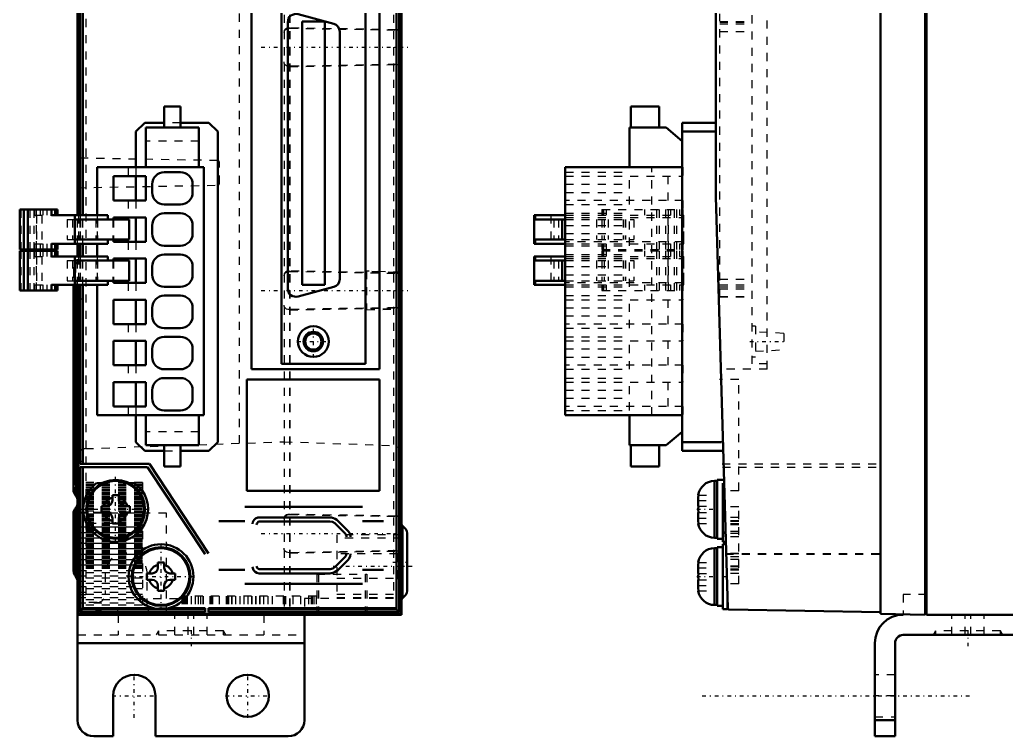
# Model space of a CAD drawing. Header units: millimetres. Extents: x 0 to 217, y 0 to 349.
# Drawn here: x 0 to 121.8, y 168.9 to 257.3 of the extents above; entities that cross this region are included whole.
import ezdxf

# ---------------------------------------------------------------- set-up
doc = ezdxf.new("R2010")
doc.units = ezdxf.units.MM
doc.linetypes.add('Center', pattern=[1.5, 0.45, -0.5, 0.05, -0.5])
doc.linetypes.add('Dashed', pattern=[2, 1, -1])
for name, color, linetype, lineweight in [('AM_4', 7, 'Continuous', 50), ('AM_6', 2, 'Continuous', 35), ('AM_7', 7, 'Center', 25), ('AM_9', 6, 'Dashed', 25)]:
    doc.layers.add(name, color=color, linetype=linetype, lineweight=lineweight)

# ---------------------------------------------------------------- blocks, each defined once
blk = doc.blocks.new('3_MADLN05SE_0_in_MADLN05SE_1100')
at = {"layer": 'AM_4'}
for p, q in [((7.14, 346.89), (7.14, 233.16)), ((7.24, 333.8), (7.24, 233.16)), ((47.05, 333.8), (47.05, 183.99)), ((47.14, 183.89), (47.14, 333.89)), ((7.44, 333.6), (7.44, 233.16)), ((46.85, 333.6), (46.85, 184.19)), ((7.79, 282.11), (7.79, 235.48)), ((46.49, 282.11), (46.49, 235.48)), ((28.6, 214.19), (28.6, 267.69)), ((32.29, 267.62), (32.29, 214.84)), ((42.69, 214.84), (42.69, 267.62)), ((44.4, 267.69), (44.4, 214.19)), ((33.09, 257), (33.09, 224.11)), ((38.75, 256.79), (34.35, 257.97)), ((34.84, 224.6), (34.84, 257.08)), ((34.84, 257.08), (37.64, 257.08)), ((37.64, 257.08), (37.64, 224.6)), ((39.49, 225.29), (39.49, 255.82)), ((17.84, 246.59), (17.84, 243.99)), ((19.84, 246.59), (17.84, 246.59)), ((19.84, 246.59), (19.84, 243.99)), ((15.44, 244.59), (14.34, 243.49)), ((17.84, 244.59), (15.44, 244.59)), ((15.56, 243.99), (15.56, 239.09)), ((22.11, 243.99), (15.56, 243.99)), ((23.34, 244.59), (19.84, 244.59)), ((22.11, 243.99), (22.11, 239.09)), ((24.44, 243.49), (23.34, 244.59)), ((14.34, 243.49), (14.34, 239.09)), ((24.44, 205.19), (24.44, 243.49)), ((22.71, 239.09), (9.56, 239.09)), ((9.56, 239.09), (9.56, 233.16)), ((22.71, 208.49), (22.71, 239.09)), ((11.56, 237.99), (11.56, 234.99)), ((15.56, 237.99), (11.56, 237.99)), ((14.34, 237.99), (14.34, 234.99)), ((15.56, 234.99), (15.56, 237.99)), ((19.84, 238.49), (17.84, 238.49)), ((16.34, 236.99), (16.34, 235.99)), ((21.34, 235.99), (21.34, 236.99)), ((7.79, 233.16), (7.79, 235.48)), ((46.49, 235.48), (46.52, 184.71)), ((0, 233.86), (0, 228.96)), ((0, 233.86), (4.66, 233.86)), ((0.02, 233.86), (0.02, 228.96)), ((0.51, 233.86), (0.51, 228.96)), ((0.99, 233.86), (0.99, 228.96)), ((3.91, 233.86), (3.91, 233.16)), ((4.36, 233.86), (4.36, 233.16)), ((4.46, 233.86), (4.46, 233.16)), ((4.66, 233.16), (4.66, 233.86)), ((11.56, 234.99), (15.56, 234.99)), ((17.84, 234.49), (19.84, 234.49)), ((3.91, 233.16), (10.88, 233.16)), ((6.8, 233.16), (6.8, 229.66)), ((6.8, 232.66), (13.5, 232.66)), ((10.88, 233.16), (10.88, 232.66)), ((11.56, 232.91), (11.56, 232.66)), ((15.56, 232.91), (11.56, 232.91)), ((13.5, 232.66), (13.5, 230.16)), ((13.5, 232.66), (13.5, 230.16)), ((14.34, 232.91), (14.34, 229.91)), ((15.56, 229.91), (15.56, 232.91)), ((19.84, 233.41), (17.84, 233.41)), ((16.34, 231.91), (16.34, 230.91)), ((21.34, 230.91), (21.34, 231.91)), ((6.8, 230.16), (13.5, 230.16)), ((10.88, 230.16), (10.88, 229.66)), ((11.56, 230.16), (11.56, 229.91)), ((0, 228.96), (4.66, 228.96)), ((3.91, 229.66), (10.88, 229.66)), ((3.91, 229.66), (3.91, 228.96)), ((4.36, 229.66), (4.36, 228.96)), ((4.46, 229.66), (4.46, 228.96)), ((4.66, 228.96), (4.66, 229.66)), ((7.14, 228.08), (7.14, 229.66)), ((7.24, 229.66), (7.24, 228.08)), ((7.44, 229.66), (7.44, 228.08)), ((7.79, 228.08), (7.79, 229.66)), ((9.56, 229.66), (9.56, 228.08)), ((11.56, 229.91), (15.56, 229.91)), ((17.84, 229.41), (19.84, 229.41)), ((0, 228.78), (0, 223.88)), ((0, 228.78), (4.66, 228.78)), ((0.02, 228.78), (0.02, 223.88)), ((0.51, 228.78), (0.51, 223.88)), ((0.99, 228.78), (0.99, 223.88)), ((3.91, 228.78), (3.91, 228.08)), ((3.91, 228.08), (10.88, 228.08)), ((4.36, 228.78), (4.36, 228.08)), ((4.46, 228.78), (4.46, 228.08)), ((4.66, 228.08), (4.66, 228.78)), ((6.8, 228.08), (6.8, 224.58)), ((10.88, 228.08), (10.88, 227.58)), ((11.56, 227.83), (11.56, 227.58)), ((15.56, 227.83), (11.56, 227.83)), ((14.34, 227.83), (14.34, 224.83)), ((15.56, 224.83), (15.56, 227.83)), ((19.84, 228.33), (17.84, 228.33)), ((6.8, 227.58), (13.5, 227.58)), ((13.5, 227.58), (13.5, 225.08)), ((13.5, 227.58), (13.5, 225.08)), ((16.34, 226.83), (16.34, 225.83)), ((21.34, 225.83), (21.34, 226.83)), ((3.91, 224.58), (10.88, 224.58)), ((3.91, 224.58), (3.91, 223.88)), ((4.36, 224.58), (4.36, 223.88)), ((4.46, 224.58), (4.46, 223.88)), ((4.66, 223.88), (4.66, 224.58)), ((6.64, 199.26), (6.64, 224.58)), ((6.8, 225.08), (13.5, 225.08)), ((6.89, 224.58), (6.89, 200.02)), ((7.14, 224.58), (7.14, 170.89)), ((7.24, 224.58), (7.24, 183.99)), ((7.44, 224.58), (7.44, 202.49)), ((7.78, 202.49), (7.79, 224.58)), ((9.56, 224.58), (9.56, 208.49)), ((10.88, 225.08), (10.88, 224.58)), ((11.56, 225.08), (11.56, 224.83)), ((11.56, 224.83), (15.56, 224.83)), ((17.84, 224.33), (19.84, 224.33)), ((34.35, 223.14), (38.75, 224.32)), ((37.64, 224.6), (34.84, 224.6)), ((0, 223.88), (4.66, 223.88)), ((7.14, 222.84), (6.64, 222.84)), ((19.84, 223.25), (17.84, 223.25)), ((15.56, 222.75), (11.56, 222.75)), ((11.56, 222.75), (11.56, 219.75)), ((14.34, 222.75), (14.34, 219.75)), ((15.56, 219.75), (15.56, 222.75)), ((16.34, 221.75), (16.34, 220.75)), ((21.34, 220.75), (21.34, 221.75)), ((11.56, 219.75), (15.56, 219.75)), ((17.84, 219.25), (19.84, 219.25)), ((19.84, 218.17), (17.84, 218.17)), ((15.56, 217.67), (11.56, 217.67)), ((11.56, 217.67), (11.56, 214.67)), ((14.34, 217.67), (14.34, 214.67)), ((15.56, 214.67), (15.56, 217.67)), ((16.34, 216.67), (16.34, 215.67)), ((21.34, 215.67), (21.34, 216.67)), ((11.56, 214.67), (15.56, 214.67)), ((32.29, 214.84), (42.69, 214.84)), ((17.84, 214.17), (19.84, 214.17)), ((19.84, 213.09), (17.84, 213.09)), ((44.4, 214.19), (28.6, 214.19)), ((15.56, 212.59), (11.56, 212.59)), ((11.56, 212.59), (11.56, 209.59)), ((14.34, 212.59), (14.34, 209.59)), ((15.56, 209.59), (15.56, 212.59)), ((28.01, 199.19), (28.01, 212.89)), ((28.01, 212.89), (44.4, 212.89)), ((44.4, 212.89), (44.4, 199.19)), ((16.34, 211.59), (16.34, 210.59)), ((21.34, 210.59), (21.34, 211.59)), ((11.56, 209.59), (15.56, 209.59)), ((9.56, 208.49), (22.71, 208.49)), ((14.34, 208.49), (14.34, 205.19)), ((15.56, 208.49), (15.56, 204.79)), ((17.84, 209.09), (19.84, 209.09)), ((22.11, 208.49), (22.11, 204.79)), ((14.34, 205.19), (15.44, 204.09)), ((22.11, 204.79), (15.56, 204.79)), ((17.84, 204.79), (17.84, 202.19)), ((19.84, 204.79), (19.84, 202.19)), ((23.34, 204.09), (24.44, 205.19)), ((15.44, 204.09), (17.84, 204.09)), ((19.84, 204.09), (23.34, 204.09)), ((6.64, 202.84), (7.14, 202.84)), ((7.44, 202.49), (16, 202.49)), ((23.3, 191.46), (16, 202.49)), ((19.84, 202.19), (17.84, 202.19)), ((15.79, 202.09), (7.44, 202.09)), ((7.44, 202.09), (7.44, 184.19)), ((7.77, 184.71), (7.78, 202.09)), ((15.79, 202.09), (22.9, 191.34)), ((6.89, 200.01), (6.64, 200.01)), ((10.17, 200.1), (9.46, 200.1)), ((14.23, 200.1), (13.51, 200.1)), ((6.89, 198.59), (6.89, 199.04)), ((11.44, 198.64), (11.44, 197.99)), ((11.44, 198.64), (12.24, 198.64)), ((12.24, 197.99), (12.24, 198.64)), ((44.4, 199.19), (28.01, 199.19)), ((10.74, 197.29), (10.09, 197.29)), ((10.09, 196.49), (10.09, 197.29)), ((13.59, 197.29), (12.94, 197.29)), ((13.59, 197.29), (13.59, 196.49)), ((6.64, 196.38), (6.64, 189.33)), ((6.89, 197.04), (6.89, 188.84)), ((10.09, 196.49), (10.74, 196.49)), ((12.94, 196.49), (13.59, 196.49)), ((27.79, 197.19), (42.29, 197.19)), ((11.44, 195.79), (11.44, 195.14)), ((12.24, 195.14), (11.44, 195.14)), ((12.24, 195.14), (12.24, 195.79)), ((24.59, 195.44), (27.79, 195.44)), ((29.54, 195.89), (38.26, 195.89)), ((29.64, 195.39), (38.27, 195.39)), ((38.98, 195.1), (40.18, 193.9)), ((39.25, 195.48), (40.56, 194.17)), ((42.29, 195.44), (44.89, 195.44)), ((47.26, 194.85), (47.26, 185.94)), ((47.84, 193.94), (47.84, 186.85)), ((17.04, 190.34), (17.04, 189.69)), ((17.04, 190.34), (17.84, 190.34)), ((17.84, 189.69), (17.84, 190.34)), ((40.18, 191.04), (38.93, 189.79)), ((40.56, 190.72), (39.25, 189.4)), ((16.34, 188.99), (15.69, 188.99)), ((15.69, 188.19), (15.69, 188.99)), ((19.19, 188.99), (18.54, 188.99)), ((19.19, 188.99), (19.19, 188.19)), ((27.79, 189.44), (24.59, 189.44)), ((38.26, 188.99), (29.54, 188.99)), ((38.22, 189.49), (29.64, 189.49)), ((44.89, 189.44), (42.29, 189.44)), ((7.13, 188.13), (7.14, 187.98)), ((15.69, 188.19), (16.34, 188.19)), ((18.54, 188.19), (19.19, 188.19)), ((42.29, 187.69), (27.79, 187.69)), ((7.14, 186.39), (7.19, 186.39)), ((7.19, 186.39), (7.19, 183.94)), ((17.04, 187.49), (17.04, 186.84)), ((17.84, 186.84), (17.04, 186.84)), ((17.84, 186.84), (17.84, 187.49)), ((47.14, 183.89), (7.14, 183.89)), ((7.19, 183.94), (7.24, 183.99)), ((35.14, 183.94), (7.19, 183.94)), ((47.05, 183.99), (7.24, 183.99)), ((7.44, 184.19), (7.76, 184.52)), ((22.9, 184.19), (7.44, 184.19)), ((22.9, 184.52), (7.76, 184.52)), ((16.5, 184.71), (7.77, 184.71)), ((22.9, 184.71), (18.38, 184.71)), ((22.9, 184.71), (22.9, 184.19)), ((23.3, 184.19), (23.3, 184.71)), ((46.52, 184.71), (23.3, 184.71)), ((46.52, 184.52), (23.3, 184.52)), ((46.85, 184.19), (23.3, 184.19)), ((35.14, 183.94), (35.14, 170.89)), ((46.52, 184.52), (46.85, 184.19)), ((47.05, 183.99), (47.14, 183.89)), ((35.14, 180.39), (7.14, 180.39)), ((11.54, 168.89), (11.54, 173.89)), ((16.74, 173.89), (16.74, 168.89)), ((11.54, 168.89), (9.14, 168.89)), ((33.14, 168.89), (16.74, 168.89))]:
    blk.add_line(p, q, dxfattribs=at)
for points in [[(6.64, 200.16), (6.66, 200.11), (6.71, 200.08), (6.8, 200.05), (6.89, 200.02)], [(6.89, 199.04), (6.81, 199.15), (6.73, 199.33), (6.67, 199.53), (6.64, 199.8)], [(7.14, 199.89), (7.14, 199.9), (7.11, 199.94), (7.04, 199.97), (6.89, 200.02)], [(6.89, 199.04), (6.98, 198.91), (7.05, 198.77), (7.11, 198.59), (7.14, 198.4), (7.14, 198.32)], [(28.74, 195.09), (28.79, 195.36), (28.92, 195.59), (29.12, 195.77), (29.37, 195.87), (29.54, 195.89)], [(29.24, 194.99), (29.26, 195.13), (29.33, 195.24), (29.43, 195.33), (29.55, 195.38), (29.64, 195.39)], [(38.26, 195.89), (38.49, 195.87), (38.72, 195.82), (38.94, 195.72), (39.14, 195.59), (39.25, 195.48)], [(38.27, 195.39), (38.6, 195.34), (38.9, 195.18), (38.98, 195.1)], [(40.18, 193.9), (40.29, 193.75), (40.34, 193.57), (40.34, 193.51)], [(40.56, 194.17), (40.75, 193.91), (40.84, 193.61), (40.84, 193.5)], [(40.34, 191.43), (40.31, 191.25), (40.22, 191.09), (40.18, 191.04)], [(40.84, 191.39), (40.79, 191.07), (40.63, 190.79), (40.56, 190.72)], [(6.64, 189.56), (6.65, 189.38), (6.77, 189.02), (6.81, 188.96), (6.89, 188.84)], [(6.89, 188.65), (6.81, 188.75), (6.67, 189.07), (6.64, 189.33)], [(7.14, 188.14), (7.09, 188.46), (6.92, 188.8), (6.89, 188.84)], [(29.54, 188.99), (29.28, 189.04), (29.04, 189.17), (28.86, 189.37), (28.76, 189.62), (28.74, 189.79)], [(29.64, 189.49), (29.51, 189.52), (29.39, 189.58), (29.3, 189.68), (29.25, 189.81), (29.24, 189.89)], [(38.93, 189.79), (38.65, 189.59), (38.33, 189.5), (38.22, 189.49)], [(39.25, 189.4), (39.07, 189.25), (38.87, 189.13), (38.65, 189.05), (38.42, 189), (38.26, 188.99)], [(6.89, 188.65), (7.06, 188.37), (7.12, 188.16), (7.13, 188.13)], [(7.76, 184.52), (7.76, 184.52), (7.76, 184.52), (7.76, 184.52), (7.76, 184.53), (7.76, 184.54), (7.76, 184.54), (7.76, 184.55), (7.77, 184.56), (7.77, 184.58), (7.77, 184.59), (7.77, 184.6), (7.77, 184.62), (7.77, 184.63), (7.77, 184.65), (7.77, 184.67), (7.77, 184.68), (7.77, 184.7), (7.77, 184.71)], [(46.52, 184.71), (46.52, 184.69), (46.52, 184.67), (46.52, 184.66), (46.52, 184.64), (46.52, 184.62), (46.52, 184.61), (46.52, 184.59), (46.52, 184.58), (46.52, 184.57), (46.52, 184.56), (46.52, 184.55), (46.52, 184.54), (46.52, 184.53), (46.52, 184.52), (46.52, 184.52), (46.52, 184.52), (46.52, 184.52), (46.52, 184.52)]]:
    blk.add_lwpolyline(points, dxfattribs=at)
for centre, radius in [((36.24, 217.59), 1.9), ((36.24, 217.59), 1.2), ((36.24, 217.59), 1), ((11.84, 196.89), 3.62), ((11.84, 196.89), 3.5), ((17.44, 188.59), 4), ((17.44, 188.59), 3.62), ((17.44, 188.59), 3.5), ((28.14, 173.89), 2.6)]:
    blk.add_circle(centre, radius, dxfattribs=at)
for centre, radius, start, end in [((34.09, 257), 1, 75, 180), ((38.49, 255.82), 1, 0, 75), ((17.84, 236.99), 1.5, 90, 180), ((19.84, 236.99), 1.5, 0, 90), ((17.84, 235.99), 1.5, 180, 270), ((19.84, 235.99), 1.5, 270, 0), ((17.84, 231.91), 1.5, 90, 180), ((19.84, 231.91), 1.5, 0, 90), ((17.84, 230.91), 1.5, 180, 270), ((19.84, 230.91), 1.5, 270, 0), ((17.84, 226.83), 1.5, 90, 180), ((19.84, 226.83), 1.5, 0, 90), ((17.84, 225.83), 1.5, 180, 270), ((19.84, 225.83), 1.5, 270, 0), ((38.49, 225.29), 1, 285, 0), ((34.09, 224.11), 1, 180, 285), ((17.84, 221.75), 1.5, 90, 180), ((19.84, 221.75), 1.5, 0, 90), ((17.84, 220.75), 1.5, 180, 270), ((19.84, 220.75), 1.5, 270, 0), ((17.84, 216.67), 1.5, 90, 180), ((19.84, 216.67), 1.5, 0, 90), ((17.84, 215.67), 1.5, 180, 270), ((19.84, 215.67), 1.5, 270, 0), ((17.84, 211.59), 1.5, 90, 180), ((19.84, 211.59), 1.5, 0, 90), ((17.84, 210.59), 1.5, 180, 270), ((19.84, 210.59), 1.5, 270, 0), ((11.84, 196.89), 4, 126.6068, 53.3932), ((7.64, 199.26), 1, 180, 221.4096), ((6.14, 197.93), 1, 0, 41.4097), ((6.14, 197.71), 1, 318.5903, 359.9176), ((11.84, 196.89), 1.5, 105.466, 164.534), ((10.74, 197.99), 0.7, 270, 0), ((11.84, 196.89), 1.5, 15.466, 74.534), ((12.94, 197.99), 0.7, 180, 270), ((7.64, 196.38), 1, 138.5904, 180), ((11.84, 196.89), 1.5, 195.466, 254.534), ((10.74, 195.79), 0.7, 0, 90), ((12.94, 195.79), 0.7, 90, 180), ((11.84, 196.89), 1.5, 285.466, 344.534), ((47.39, 195.06), 0.25, 188.0532, 239.3269), ((46.37, 193.64), 1.5, 11.4297, 53.5941), ((17.44, 188.59), 1.5, 105.466, 164.534), ((17.44, 188.59), 1.5, 15.466, 74.534), ((16.34, 189.69), 0.7, 270, 0), ((18.54, 189.69), 0.7, 180, 270), ((17.44, 188.59), 1.5, 195.466, 254.534), ((16.34, 187.49), 0.7, 0, 90), ((18.54, 187.49), 0.7, 90, 180), ((17.44, 188.59), 1.5, 285.466, 344.534), ((46.37, 187.15), 1.5, 306.4059, 348.5703), ((47.39, 185.72), 0.25, 120.6731, 171.9468), ((14.14, 173.89), 2.6, 0, 180), ((9.14, 170.89), 2, 180, 270), ((33.14, 170.89), 2, 270, 0)]:
    blk.add_arc(centre, radius, start, end, dxfattribs=at)
at = {"layer": 'AM_7'}
for p, q in [((29.82, 253.89), (47.97, 253.89)), ((6.57, 222.84), (8.22, 222.84)), ((29.82, 223.89), (47.97, 223.89)), ((36.24, 215.6), (36.24, 219.59)), ((34.25, 217.59), (38.24, 217.59)), ((6.57, 202.84), (8.22, 202.84)), ((11.84, 192.69), (11.84, 201.09)), ((7.64, 196.89), (16.04, 196.89)), ((29.82, 193.89), (47.97, 193.89)), ((6.57, 192.79), (8.22, 192.79)), ((17.44, 184.39), (17.44, 192.79)), ((46.06, 190.39), (47.93, 190.39)), ((38.69, 189.89), (48.59, 189.89)), ((13.24, 188.59), (21.64, 188.59)), ((21.14, 181.99), (21.14, 179.79)), ((14.14, 171.16), (14.14, 176.62)), ((28.14, 171.16), (28.14, 176.62)), ((11.41, 173.89), (16.87, 173.89)), ((25.41, 173.89), (30.87, 173.89))]:
    blk.add_line(p, q, dxfattribs=at)
at = {"layer": 'AM_9'}
for p, q in [((32.64, 333.89), (32.64, 183.89)), ((33.31, 333.89), (33.31, 183.89)), ((33.34, 333.89), (33.34, 183.89)), ((8.14, 331.39), (8.14, 186.39)), ((46.14, 331.89), (46.14, 185.89)), ((27.14, 205.04), (27.14, 325.85)), ((46.47, 326.05), (46.47, 183.89)), ((46.47, 256.04), (33.31, 256.28)), ((46.47, 256.04), (33.31, 256.28)), ((46.47, 256.03), (33.31, 256.27)), ((33.31, 256.26), (46.47, 256.03)), ((33.31, 256.26), (46.47, 256.02)), ((33.31, 256.25), (46.47, 256.02)), ((32.65, 251.97), (32.64, 252.08)), ((46.47, 251.77), (33.31, 251.53)), ((46.47, 251.77), (33.31, 251.54)), ((46.47, 251.76), (33.31, 251.53)), ((33.31, 251.51), (46.47, 251.75)), ((33.31, 251.51), (46.47, 251.75)), ((33.31, 251.5), (46.47, 251.75)), ((19.84, 244.59), (17.84, 244.59)), ((22.11, 242.32), (15.56, 242.32)), ((24.44, 239.91), (7.14, 240.22)), ((13.37, 239.09), (13.37, 237.99)), ((14.34, 239.09), (14.34, 237.99)), ((24.64, 237.07), (24.64, 239.71)), ((7.14, 236.57), (24.44, 236.87)), ((0.12, 233.86), (0.12, 228.96)), ((1.23, 233.86), (1.23, 228.96)), ((1.73, 233.86), (1.73, 228.96)), ((1.81, 233.86), (1.81, 233.16)), ((2.08, 228.96), (2.08, 233.86)), ((2.54, 233.86), (2.54, 233.16)), ((2.86, 233.86), (2.86, 233.16)), ((3.36, 233.86), (3.36, 233.16)), ((4.63, 233.86), (4.63, 233.16)), ((13.37, 234.99), (13.37, 232.91)), ((14.34, 234.99), (14.34, 232.91)), ((1.81, 233.16), (3.91, 233.16)), ((2.08, 233.16), (2.08, 229.66)), ((2.74, 233.16), (2.74, 229.66)), ((5.86, 232.66), (5.86, 230.16)), ((5.86, 232.66), (6.8, 232.66)), ((6.52, 232.66), (6.52, 230.16)), ((7.14, 229.66), (7.14, 233.16)), ((7.24, 233.16), (7.24, 229.66)), ((7.42, 232.66), (7.42, 230.16)), ((7.44, 233.16), (7.44, 229.66)), ((7.46, 232.66), (7.46, 230.16)), ((7.71, 232.66), (7.71, 230.16)), ((7.79, 229.66), (7.79, 233.16)), ((9.39, 232.66), (9.39, 230.16)), ((9.56, 233.16), (9.56, 229.66)), ((9.58, 232.66), (9.58, 230.16)), ((11.5, 232.66), (11.5, 230.16)), ((11.56, 232.66), (11.56, 230.16)), ((5.86, 230.16), (6.8, 230.16)), ((1.81, 229.66), (3.91, 229.66)), ((1.81, 229.66), (1.81, 228.96)), ((2.54, 229.66), (2.54, 228.96)), ((2.86, 229.66), (2.86, 228.96)), ((3.36, 229.66), (3.36, 228.96)), ((4.63, 229.66), (4.63, 228.96)), ((13.37, 229.91), (13.37, 227.83)), ((14.34, 229.91), (14.34, 227.83)), ((0.12, 228.78), (0.12, 223.88)), ((1.23, 228.78), (1.23, 223.88)), ((1.73, 228.78), (1.73, 223.88)), ((1.81, 228.78), (1.81, 228.08)), ((1.81, 228.08), (3.91, 228.08)), ((2.08, 223.88), (2.08, 228.78)), ((2.08, 228.08), (2.08, 224.58)), ((2.54, 228.78), (2.54, 228.08)), ((2.74, 228.08), (2.74, 224.58)), ((2.86, 228.78), (2.86, 228.08)), ((3.36, 228.78), (3.36, 228.08)), ((4.63, 228.78), (4.63, 228.08)), ((7.14, 224.58), (7.14, 228.08)), ((7.24, 228.08), (7.24, 224.58)), ((7.44, 228.08), (7.44, 224.58)), ((7.79, 224.58), (7.79, 228.08)), ((9.56, 228.08), (9.56, 224.58)), ((5.86, 227.58), (5.86, 225.08)), ((5.86, 227.58), (6.8, 227.58)), ((6.52, 227.58), (6.52, 225.08)), ((6.89, 227.09), (6.89, 224.58)), ((7.42, 227.58), (7.42, 225.08)), ((7.46, 227.58), (7.46, 225.08)), ((7.71, 227.58), (7.71, 225.08)), ((9.39, 227.58), (9.39, 225.08)), ((9.58, 227.58), (9.58, 225.08)), ((11.5, 227.58), (11.5, 225.08)), ((11.56, 227.58), (11.56, 225.08)), ((6.64, 226.43), (6.64, 224.58)), ((46.47, 226.04), (33.31, 226.28)), ((46.47, 226.04), (33.31, 226.28)), ((33.31, 226.26), (46.47, 226.02)), ((33.31, 226.25), (46.47, 226.02)), ((42.82, 226.29), (42.82, 221.49)), ((47.14, 226.14), (42.82, 226.29)), ((46.47, 226.11), (42.82, 226.27)), ((1.81, 224.58), (3.91, 224.58)), ((1.81, 224.58), (1.81, 223.88)), ((2.54, 224.58), (2.54, 223.88)), ((2.86, 224.58), (2.86, 223.88)), ((3.36, 224.58), (3.36, 223.88)), ((4.63, 224.58), (4.63, 223.88)), ((5.86, 225.08), (6.8, 225.08)), ((13.37, 224.83), (13.37, 222.75)), ((14.34, 224.83), (14.34, 222.75)), ((32.65, 221.97), (32.64, 222.08)), ((46.47, 221.77), (33.31, 221.53)), ((46.47, 221.77), (33.31, 221.54)), ((33.31, 221.51), (46.47, 221.75)), ((33.31, 221.5), (46.47, 221.75)), ((42.82, 221.52), (46.47, 221.68)), ((42.82, 221.49), (47.14, 221.64)), ((13.37, 219.75), (13.37, 217.67)), ((14.34, 219.75), (14.34, 217.67)), ((13.37, 214.67), (13.37, 212.59)), ((14.34, 214.67), (14.34, 212.59)), ((13.37, 209.59), (13.37, 208.49)), ((14.34, 209.59), (14.34, 208.49)), ((22.11, 206.47), (15.56, 206.47)), ((8.11, 204.38), (32.64, 205.23)), ((32.64, 205.23), (46.18, 204.76)), ((17.84, 204.09), (19.84, 204.09)), ((15.14, 200.21), (6.64, 200.21)), ((15.14, 200.2), (6.64, 200.2)), ((6.89, 200.02), (6.89, 199.04)), ((15.14, 200.01), (6.89, 200.01)), ((15.14, 199.83), (7.14, 199.83)), ((15.14, 200.21), (15.14, 183.89)), ((15.14, 199.64), (7.14, 199.64)), ((15.14, 199.54), (7.14, 199.54)), ((15.14, 199.53), (7.14, 199.53)), ((15.14, 199.34), (7.14, 199.34)), ((15.14, 199.16), (7.14, 199.16)), ((15.14, 198.97), (7.14, 198.97)), ((15.14, 198.87), (7.14, 198.87)), ((15.14, 198.86), (7.14, 198.86)), ((15.14, 198.67), (7.14, 198.67)), ((15.14, 198.49), (7.14, 198.49)), ((15.14, 198.3), (7.14, 198.3)), ((15.14, 198.2), (7.14, 198.2)), ((15.14, 198.19), (7.14, 198.19)), ((15.14, 198), (7.14, 198)), ((15.14, 197.82), (7.14, 197.82)), ((15.14, 197.63), (7.14, 197.63)), ((15.14, 197.53), (7.14, 197.53)), ((15.14, 197.52), (7.14, 197.52)), ((15.14, 197.33), (7.14, 197.33)), ((15.14, 197.15), (7.14, 197.15)), ((15.14, 196.96), (7.14, 196.96)), ((15.14, 196.86), (7.14, 196.86)), ((15.14, 196.85), (7.14, 196.85)), ((15.14, 196.66), (7.14, 196.66)), ((10.08, 196.48), (7.14, 196.48)), ((18.11, 196.43), (7.14, 196.43)), ((15.14, 196.29), (7.14, 196.29)), ((15.14, 196.19), (7.14, 196.19)), ((15.14, 196.18), (7.14, 196.18)), ((13.27, 196.48), (10.41, 196.48)), ((15.14, 196.48), (13.61, 196.48)), ((18.11, 183.89), (18.11, 196.43)), ((46.47, 196.04), (33.31, 196.28)), ((46.47, 196.04), (33.31, 196.28)), ((46.47, 196.03), (33.31, 196.27)), ((33.31, 196.26), (46.47, 196.03)), ((33.31, 196.26), (46.47, 196.02)), ((33.31, 196.25), (46.47, 196.02)), ((15.14, 195.99), (7.14, 195.99)), ((15.14, 195.81), (7.14, 195.81)), ((15.14, 195.62), (7.14, 195.62)), ((15.14, 195.52), (7.14, 195.52)), ((15.14, 195.51), (7.14, 195.51)), ((15.14, 195.32), (7.14, 195.32)), ((11.42, 195.14), (7.14, 195.14)), ((15.14, 195.08), (7.14, 195.08)), ((15.14, 194.95), (7.14, 194.95)), ((15.14, 194.85), (7.14, 194.85)), ((15.14, 194.84), (7.14, 194.84)), ((15.14, 195.14), (12.26, 195.14)), ((32.64, 195.72), (32.66, 195.9)), ((32.64, 195.71), (32.67, 195.9)), ((32.64, 195.7), (32.67, 195.9)), ((7.14, 194.71), (15.14, 194.71)), ((15.14, 194.65), (7.14, 194.65)), ((15.14, 194.47), (7.14, 194.47)), ((15.14, 194.41), (7.14, 194.41)), ((15.14, 194.28), (7.14, 194.28)), ((15.14, 194.18), (7.14, 194.18)), ((15.14, 194.17), (7.14, 194.17)), ((7.14, 194.04), (15.14, 194.04)), ((15.14, 193.98), (7.14, 193.98)), ((15.14, 193.8), (7.14, 193.8)), ((15.14, 193.75), (7.14, 193.75)), ((47.14, 193.76), (39.14, 193.76)), ((39.14, 193.76), (39.14, 186.03)), ((15.14, 193.61), (7.14, 193.61)), ((15.14, 193.51), (7.14, 193.51)), ((15.14, 193.5), (7.14, 193.5)), ((7.14, 193.37), (15.14, 193.37)), ((15.14, 193.31), (7.14, 193.31)), ((15.14, 193.13), (7.14, 193.13)), ((15.14, 193.08), (7.14, 193.08)), ((15.14, 192.94), (7.14, 192.94)), ((15.14, 192.84), (7.14, 192.84)), ((15.14, 192.83), (7.14, 192.83)), ((7.14, 192.7), (15.14, 192.7)), ((15.14, 192.64), (7.14, 192.64)), ((15.14, 192.46), (7.14, 192.46)), ((15.14, 192.41), (7.14, 192.41)), ((47.14, 193.34), (39.14, 193.34)), ((15.14, 192.27), (7.14, 192.27)), ((15.14, 192.17), (7.14, 192.17)), ((15.14, 192.16), (7.14, 192.16)), ((7.14, 192.04), (15.14, 192.04)), ((15.14, 191.97), (7.14, 191.97)), ((15.14, 191.79), (7.14, 191.79)), ((15.14, 191.74), (7.14, 191.74)), ((15.14, 191.6), (7.14, 191.6)), ((15.14, 191.5), (7.14, 191.5)), ((15.14, 191.49), (7.14, 191.49)), ((7.14, 191.37), (15.14, 191.37)), ((15.14, 191.3), (7.14, 191.3)), ((32.65, 191.97), (32.64, 192.08)), ((46.47, 191.77), (33.31, 191.53)), ((46.47, 191.77), (33.31, 191.54)), ((46.47, 191.76), (33.31, 191.53)), ((33.31, 191.51), (46.47, 191.75)), ((33.31, 191.51), (46.47, 191.75)), ((33.31, 191.5), (46.47, 191.75)), ((46.64, 191.39), (39.14, 191.39)), ((47.14, 191.89), (46.64, 191.39)), ((46.64, 191.39), (46.64, 188.39)), ((15.14, 190.16), (6.64, 190.16)), ((15.14, 190.15), (6.64, 190.15)), ((15.14, 189.96), (6.64, 189.96)), ((15.14, 190.45), (6.68, 190.45)), ((15.14, 190.26), (6.68, 190.26)), ((15.14, 191.12), (7.14, 191.12)), ((15.14, 191.07), (7.14, 191.07)), ((15.14, 190.93), (7.14, 190.93)), ((15.14, 190.83), (7.14, 190.83)), ((15.14, 190.82), (7.14, 190.82)), ((7.14, 190.7), (15.14, 190.7)), ((15.14, 190.63), (7.14, 190.63)), ((15.14, 190.41), (7.14, 190.41)), ((7.14, 190.03), (15.14, 190.03)), ((15.14, 189.78), (6.64, 189.78)), ((15.14, 189.59), (6.64, 189.59)), ((6.89, 188.65), (6.89, 188.84)), ((15.14, 189.74), (7.14, 189.74)), ((7.14, 189.36), (15.14, 189.36)), ((15.14, 189.07), (7.14, 189.07)), ((10.54, 188.89), (10.54, 186.39)), ((15.74, 184.89), (15.74, 188.89)), ((36.66, 188.89), (36.66, 183.89)), ((36.66, 188.89), (42.85, 188.89)), ((36.86, 188.89), (36.86, 183.89)), ((42.65, 188.89), (42.65, 183.89)), ((42.85, 188.89), (42.85, 183.89)), ((7.14, 188.7), (15.14, 188.7)), ((15.14, 188.4), (7.14, 188.4)), ((7.14, 188.03), (15.14, 188.03)), ((15.14, 187.73), (7.14, 187.73)), ((39.14, 188.39), (46.64, 188.39)), ((46.64, 188.39), (47.14, 187.89)), ((7.14, 187.36), (15.14, 187.36)), ((15.14, 187.07), (7.14, 187.07)), ((7.14, 186.69), (15.14, 186.69)), ((15.14, 186.4), (7.14, 186.4)), ((7.19, 186.39), (8.14, 186.39)), ((39.14, 186.44), (47.14, 186.44)), ((7.14, 186.02), (15.14, 186.02)), ((15.14, 185.73), (7.14, 185.73)), ((9.54, 185.39), (7.14, 185.39)), ((7.14, 185.36), (15.14, 185.36)), ((14.48, 185.9), (20.4, 185.9)), ((36.6, 186.19), (20.01, 186.19)), ((20.01, 186.19), (20.01, 183.89)), ((20.13, 186.19), (20.13, 183.89)), ((20.31, 186.19), (20.31, 183.89)), ((20.48, 186.19), (20.48, 183.89)), ((20.62, 186.19), (20.62, 183.89)), ((20.65, 186.19), (20.65, 183.89)), ((21.17, 186.19), (21.17, 183.89)), ((21.65, 186.19), (21.65, 183.89)), ((22.01, 186.19), (22.01, 183.89)), ((22.31, 186.19), (22.31, 183.89)), ((22.61, 186.19), (22.61, 183.89)), ((22.65, 186.19), (22.65, 183.89)), ((23.48, 186.19), (23.48, 183.89)), ((23.61, 186.19), (23.61, 183.89)), ((23.65, 186.19), (23.65, 183.89)), ((23.78, 186.19), (23.78, 183.89)), ((24.61, 186.19), (24.61, 183.89)), ((25.48, 186.19), (25.48, 183.89)), ((25.61, 186.19), (25.61, 183.89)), ((25.78, 186.19), (25.78, 183.89)), ((26.14, 186.19), (26.14, 183.89)), ((26.17, 186.19), (26.17, 183.89)), ((26.63, 186.19), (26.63, 183.89)), ((27.18, 186.19), (27.18, 183.89)), ((27.68, 186.19), (27.68, 183.89)), ((28.14, 186.19), (28.14, 183.89)), ((28.6, 186.19), (28.6, 183.89)), ((28.63, 186.19), (28.63, 183.89)), ((29.1, 186.19), (29.1, 183.89)), ((29.14, 186.19), (29.14, 183.89)), ((29.61, 186.19), (29.61, 183.89)), ((29.64, 186.19), (29.64, 183.89)), ((30.09, 186.19), (30.09, 183.89)), ((30.61, 186.19), (30.61, 183.89)), ((30.64, 186.19), (30.64, 183.89)), ((31.14, 186.19), (31.14, 183.89)), ((32.52, 186.19), (32.52, 183.89)), ((32.69, 186.19), (32.69, 183.89)), ((32.82, 186.19), (32.82, 183.89)), ((33.69, 186.19), (33.69, 183.89)), ((34.65, 186.19), (34.65, 183.89)), ((35.14, 185.89), (35.14, 183.94)), ((46.14, 185.89), (35.14, 185.89)), ((35.65, 186.19), (35.65, 183.89)), ((35.99, 186.19), (35.99, 183.89)), ((36.11, 186.19), (36.11, 183.89)), ((36.29, 186.19), (36.29, 183.89)), ((36.6, 186.19), (36.6, 183.89)), ((39.14, 186.03), (47.14, 186.03)), ((15.14, 185.06), (7.14, 185.06)), ((7.14, 184.69), (12.09, 184.69)), ((12.09, 184.69), (7.14, 183.95)), ((12.09, 183.89), (12.09, 184.69)), ((12.14, 183.89), (12.14, 181.39)), ((18.11, 184.7), (15.14, 184.7)), ((18.38, 184.71), (16.5, 184.71)), ((19.14, 181.39), (19.14, 183.89)), ((20.79, 181.39), (20.79, 183.89)), ((21.49, 181.39), (21.49, 183.89)), ((23.14, 181.39), (23.14, 183.89)), ((30.14, 183.89), (30.14, 181.39)), ((17.14, 181.89), (16.84, 181.39)), ((17.14, 181.89), (17.14, 181.39)), ((25.14, 181.89), (17.14, 181.89)), ((25.14, 181.39), (25.14, 181.89)), ((25.44, 181.39), (25.14, 181.89)), ((7.14, 181.39), (35.14, 181.39))]:
    blk.add_line(p, q, dxfattribs=at)
for points in [[(33.31, 256.28), (33.11, 256.27), (32.93, 256.22), (32.79, 256.13), (32.69, 256), (32.64, 255.76)], [(33.31, 256.28), (33.11, 256.27), (32.93, 256.22), (32.79, 256.14), (32.69, 256.01), (32.64, 255.77)], [(33.31, 256.27), (33.11, 256.26), (32.93, 256.21), (32.79, 256.12), (32.69, 256), (32.64, 255.74)], [(32.64, 255.72), (32.69, 255.97), (32.8, 256.11), (32.99, 256.22), (33.09, 256.24)], [(32.64, 255.71), (32.69, 255.96), (32.8, 256.11), (32.99, 256.21), (33.09, 256.24)], [(32.64, 255.7), (32.69, 255.95), (32.8, 256.1), (32.99, 256.2), (33.09, 256.23)], [(33.09, 256.24), (33.2, 256.26), (33.31, 256.26)], [(33.09, 256.24), (33.2, 256.25), (33.31, 256.26)], [(33.09, 256.23), (33.2, 256.25), (33.31, 256.25)], [(47.14, 256.14), (47.1, 256.12), (46.99, 256.09), (46.82, 256.05), (46.6, 256.03), (46.47, 256.03)], [(46.47, 256.04), (46.69, 256.04), (46.89, 256.07), (47.04, 256.11), (47.13, 256.14), (47.14, 256.14)], [(47.14, 256.14), (47.1, 256.12), (46.99, 256.09), (46.82, 256.05), (46.6, 256.02), (46.47, 256.02)], [(46.47, 256.04), (46.69, 256.05), (46.89, 256.07), (47.04, 256.11), (47.13, 256.14), (47.14, 256.14)], [(47.14, 256.14), (47.1, 256.12), (46.99, 256.08), (46.82, 256.04), (46.6, 256.02), (46.47, 256.02)], [(33.09, 251.56), (32.93, 251.6), (32.79, 251.69), (32.7, 251.82), (32.65, 251.95), (32.64, 252.09)], [(33.09, 251.55), (32.93, 251.6), (32.79, 251.69), (32.69, 251.82), (32.66, 251.91)], [(33.31, 251.54), (33.11, 251.55), (33.09, 251.56)], [(33.31, 251.53), (33.11, 251.55), (33.09, 251.55)], [(46.47, 251.77), (46.69, 251.76), (46.89, 251.73), (47.04, 251.69), (47.13, 251.66), (47.14, 251.65)], [(46.47, 251.77), (46.69, 251.76), (46.89, 251.73), (47.04, 251.69), (47.13, 251.66), (47.14, 251.65)], [(46.47, 251.76), (46.69, 251.75), (46.89, 251.73), (47.04, 251.69), (47.13, 251.66), (47.14, 251.65)], [(47.14, 251.65), (47.1, 251.66), (46.99, 251.69), (46.82, 251.73), (46.6, 251.75), (46.47, 251.75)], [(47.14, 251.64), (47.1, 251.66), (46.99, 251.69), (46.82, 251.73), (46.6, 251.75), (46.47, 251.75)], [(47.14, 251.64), (47.1, 251.66), (46.99, 251.69), (46.82, 251.72), (46.6, 251.75), (46.47, 251.75)], [(33.31, 226.28), (33.11, 226.27), (32.93, 226.22), (32.79, 226.13), (32.69, 226), (32.64, 225.76)], [(33.31, 226.28), (33.11, 226.27), (32.93, 226.22), (32.79, 226.14), (32.69, 226.01), (32.64, 225.77)], [(32.64, 225.71), (32.69, 225.96), (32.8, 226.11), (32.99, 226.21), (33.09, 226.24)], [(32.64, 225.7), (32.69, 225.95), (32.8, 226.1), (32.99, 226.2), (33.09, 226.23)], [(33.09, 226.24), (33.2, 226.25), (33.31, 226.26)], [(33.09, 226.23), (33.2, 226.25), (33.31, 226.25)], [(46.47, 226.04), (46.69, 226.04), (46.89, 226.07), (47.04, 226.11), (47.13, 226.14), (47.14, 226.14)], [(47.14, 226.14), (47.1, 226.12), (46.99, 226.09), (46.82, 226.05), (46.6, 226.02), (46.47, 226.02)], [(46.47, 226.04), (46.69, 226.05), (46.89, 226.07), (47.04, 226.11), (47.13, 226.14), (47.14, 226.14)], [(47.14, 226.14), (47.1, 226.12), (46.99, 226.08), (46.82, 226.04), (46.6, 226.02), (46.47, 226.02)], [(46.47, 226.11), (46.7, 226.09), (46.89, 226.05), (47.04, 225.99), (47.12, 225.89), (47.14, 225.8)], [(33.31, 221.54), (33.11, 221.55), (32.93, 221.6), (32.79, 221.69), (32.7, 221.82), (32.65, 221.95), (32.64, 222.09)], [(33.31, 221.53), (33.11, 221.55), (32.93, 221.6), (32.79, 221.69), (32.69, 221.82), (32.66, 221.91)], [(47.14, 221.99), (47.1, 221.86), (46.97, 221.76), (46.78, 221.71), (46.57, 221.68), (46.47, 221.68)], [(46.47, 221.77), (46.69, 221.76), (46.89, 221.73), (47.04, 221.69), (47.13, 221.66), (47.14, 221.65)], [(46.47, 221.77), (46.69, 221.76), (46.89, 221.73), (47.04, 221.69), (47.13, 221.66), (47.14, 221.65)], [(47.14, 221.64), (47.1, 221.66), (46.99, 221.69), (46.82, 221.73), (46.6, 221.75), (46.47, 221.75)], [(47.14, 221.64), (47.1, 221.66), (46.99, 221.69), (46.82, 221.72), (46.6, 221.75), (46.47, 221.75)], [(33.31, 196.28), (33.11, 196.27), (32.93, 196.22), (32.79, 196.13), (32.69, 196), (32.64, 195.76)], [(33.31, 196.28), (33.11, 196.27), (32.93, 196.22), (32.79, 196.14), (32.69, 196.01), (32.64, 195.77)], [(33.31, 196.27), (33.11, 196.26), (32.93, 196.21), (32.79, 196.12), (32.69, 196), (32.64, 195.74)], [(32.66, 195.9), (32.69, 195.97), (32.8, 196.11), (32.99, 196.22), (33.2, 196.26), (33.31, 196.26)], [(32.67, 195.9), (32.69, 195.96), (32.8, 196.11), (32.99, 196.21), (33.2, 196.25), (33.31, 196.26)], [(32.67, 195.9), (32.69, 195.95), (32.8, 196.1), (32.99, 196.2), (33.2, 196.25), (33.31, 196.25)], [(47.14, 196.14), (47.1, 196.12), (46.99, 196.09), (46.82, 196.05), (46.6, 196.03), (46.47, 196.03)], [(46.47, 196.04), (46.69, 196.04), (46.89, 196.07), (47.04, 196.11), (47.13, 196.14), (47.14, 196.14)], [(47.14, 196.14), (47.1, 196.12), (46.99, 196.09), (46.82, 196.05), (46.6, 196.02), (46.47, 196.02)], [(46.47, 196.04), (46.69, 196.05), (46.89, 196.07), (47.04, 196.11), (47.13, 196.14), (47.14, 196.14)], [(47.14, 196.14), (47.1, 196.12), (46.99, 196.08), (46.82, 196.04), (46.6, 196.02), (46.47, 196.02)], [(33.31, 191.54), (33.11, 191.55), (32.93, 191.6), (32.79, 191.69), (32.7, 191.82), (32.65, 191.95), (32.64, 192.09)], [(33.31, 191.53), (33.11, 191.55), (32.93, 191.6), (32.79, 191.69), (32.69, 191.82), (32.66, 191.91)], [(46.47, 191.77), (46.69, 191.76), (46.89, 191.73), (47.04, 191.69), (47.13, 191.66), (47.14, 191.65)], [(46.47, 191.77), (46.69, 191.76), (46.89, 191.73), (47.04, 191.69), (47.13, 191.66), (47.14, 191.65)], [(46.47, 191.76), (46.69, 191.75), (46.89, 191.73), (47.04, 191.69), (47.13, 191.66), (47.14, 191.65)], [(47.14, 191.65), (47.1, 191.66), (46.99, 191.69), (46.82, 191.73), (46.6, 191.75), (46.47, 191.75)], [(47.14, 191.64), (47.1, 191.66), (46.99, 191.69), (46.82, 191.73), (46.6, 191.75), (46.47, 191.75)], [(47.14, 191.64), (47.1, 191.66), (46.99, 191.69), (46.82, 191.72), (46.6, 191.75), (46.47, 191.75)], [(6.68, 190.45), (6.67, 190.43), (6.67, 190.39), (6.67, 190.34), (6.68, 190.27), (6.68, 190.26)], [(6.89, 190.54), (6.77, 190.51), (6.7, 190.46), (6.68, 190.45)], [(6.68, 190.26), (6.81, 189.84), (6.89, 189.71)], [(6.89, 190.54), (7.01, 190.58), (7.09, 190.62), (7.14, 190.69)], [(7.14, 188.85), (7.1, 189.21), (7.02, 189.46), (6.89, 189.7), (6.89, 189.71)]]:
    blk.add_lwpolyline(points, dxfattribs=at)
for centre, radius, start, end in [((24.44, 239.71), 0.2, 0, 89), ((24.44, 237.07), 0.2, 271, 0), ((6.14, 227.76), 1, 318.5903, 359.9176), ((7.64, 226.43), 1, 138.5904, 180), ((46.14, 203.76), 1, 0, 88), ((8.14, 203.38), 1, 92, 180), ((13.14, 188.89), 2.6, 0, 180), ((9.54, 186.39), 1, 270, 0), ((16.74, 184.89), 1, 180, 270)]:
    blk.add_arc(centre, radius, start, end, dxfattribs=at)
at = {"layer": 'AM_6', "flags": 8}
for tag, p in [('NN', (53.59, 348.89)), ('NT', (53.59, 348.39)), ('NB', (53.59, 347.89)), ('NBSYN', (53.59, 347.39)), ('LINA', (53.59, 346.89)), ('CNSORDERNO', (53.59, 346.39)), ('F', (53.59, 345.89)), ('MC', (53.59, 345.39)), ('PSV', (53.59, 344.89)), ('ES', (53.59, 344.39)), ('COMPANY', (53.59, 343.89))]:
    blk.add_attdef(tag, p, '', height=0.5, dxfattribs=at)
blk = doc.blocks.new('4_MADLN05SE_2_in_MADLN05SE_1100')
at = {"layer": 'AM_4'}
for p, q in [((106.24, 333.8), (106.24, 183.99)), ((111.74, 183.89), (111.74, 333.89)), ((111.94, 333.89), (111.94, 183.89)), ((85.93, 235.48), (85.93, 282.11)), ((78.94, 246.59), (75.44, 246.59)), ((75.44, 246.59), (75.44, 243.99)), ((78.94, 243.99), (78.94, 246.59)), ((79.78, 243.99), (75.28, 243.99)), ((75.28, 243.99), (75.28, 239.09)), ((81.78, 242.32), (79.78, 243.99)), ((81.78, 244.59), (85.83, 244.59)), ((81.78, 204.09), (81.78, 244.59)), ((81.78, 243.49), (85.84, 243.49)), ((67.34, 208.49), (67.34, 239.09)), ((67.34, 239.09), (81.78, 239.09)), ((85.93, 235.48), (87.39, 184.71)), ((63.49, 232.66), (67.34, 232.66)), ((63.5, 233.16), (63.5, 229.66)), ((63.5, 233.16), (67.34, 233.16)), ((63.61, 233.16), (63.61, 232.66)), ((66.94, 232.66), (66.94, 230.16)), ((63.49, 230.16), (67.34, 230.16)), ((63.61, 230.16), (63.61, 229.66)), ((63.5, 229.66), (67.34, 229.66)), ((63.5, 228.08), (67.34, 228.08)), ((63.5, 228.08), (63.5, 224.58)), ((63.61, 228.08), (63.61, 227.58)), ((63.49, 227.58), (67.34, 227.58)), ((66.94, 227.58), (66.94, 225.08)), ((63.49, 225.08), (67.34, 225.08)), ((63.5, 224.58), (67.34, 224.58)), ((63.61, 225.08), (63.61, 224.58)), ((67.34, 208.49), (81.78, 208.49)), ((75.28, 208.49), (75.28, 204.79)), ((79.78, 204.79), (81.78, 206.47)), ((75.28, 204.79), (79.78, 204.79)), ((75.44, 204.79), (75.44, 202.19)), ((78.94, 202.19), (78.94, 204.79)), ((81.78, 205.19), (86.62, 205.19)), ((81.78, 204.09), (86.65, 204.09)), ((75.44, 202.19), (78.94, 202.19)), ((86.09, 200.39), (85.74, 200.39)), ((85.74, 200.39), (85.74, 193.39)), ((86.77, 200.51), (86.09, 200.51)), ((86.09, 200.51), (86.09, 193.27)), ((86.79, 200.1), (86.79, 192.89)), ((83.76, 198.64), (83.74, 198.34)), ((83.75, 198.64), (83.76, 198.64)), ((83.74, 198.34), (83.74, 197.29)), ((83.74, 197.29), (83.76, 197.29)), ((83.76, 196.49), (83.74, 196.49)), ((83.74, 196.49), (83.74, 195.45)), ((83.74, 195.45), (83.76, 195.14)), ((83.76, 195.14), (83.75, 195.14)), ((85.74, 193.39), (86.09, 193.39)), ((86.09, 193.27), (86.79, 193.27)), ((86.79, 192.89), (87.05, 192.89)), ((87.06, 192.59), (86.79, 192.59)), ((86.79, 192.59), (86.79, 184.59)), ((86.09, 192.09), (85.74, 192.09)), ((85.74, 192.09), (85.74, 185.09)), ((86.79, 192.21), (86.09, 192.21)), ((86.09, 192.21), (86.09, 184.97)), ((83.76, 190.34), (83.74, 190.04)), ((83.74, 190.04), (83.74, 188.99)), ((83.74, 188.99), (83.76, 188.99)), ((83.76, 188.19), (83.74, 188.19)), ((83.74, 188.19), (83.74, 187.15)), ((83.74, 187.15), (83.76, 186.84)), ((83.76, 186.84), (83.75, 186.84)), ((85.74, 185.09), (86.09, 185.09)), ((87.34, 185.9), (87.34, 184.59)), ((111.74, 185.89), (111.94, 185.89)), ((86.09, 184.97), (86.79, 184.97)), ((86.79, 184.59), (87.34, 184.59)), ((87.58, 184.52), (106.24, 184.19)), ((106.24, 183.99), (111.74, 183.89)), ((109.04, 183.94), (109.04, 183.89)), ((111.94, 183.89), (217.04, 183.89)), ((105.54, 180.39), (105.54, 168.89)), ((108.04, 168.89), (108.04, 180.39)), ((109.04, 181.39), (134.54, 181.39)), ((108.04, 170.89), (105.54, 170.89)), ((108.04, 168.89), (105.54, 168.89))]:
    blk.add_line(p, q, dxfattribs=at)
for points in [[(83.76, 197.29), (83.75, 196.89), (83.76, 196.49)], [(83.76, 188.99), (83.75, 188.59), (83.76, 188.19)], [(87.39, 184.71), (87.39, 184.69), (87.39, 184.67), (87.4, 184.66), (87.4, 184.64), (87.41, 184.62), (87.42, 184.61), (87.43, 184.59), (87.44, 184.58), (87.45, 184.57), (87.47, 184.56), (87.48, 184.55), (87.49, 184.54), (87.51, 184.53), (87.53, 184.52), (87.54, 184.52), (87.56, 184.52), (87.58, 184.52), (87.58, 184.52)]]:
    blk.add_lwpolyline(points, dxfattribs=at)
for centre, radius, start, end in [((85.74, 198.39), 2, 90, 172.8302), ((85.74, 195.39), 2, 187.156, 270), ((85.74, 190.09), 2, 90, 172.8302), ((85.74, 187.09), 2, 187.156, 270), ((109.04, 180.39), 3.5, 90, 180), ((109.04, 180.39), 1, 90, 180)]:
    blk.add_arc(centre, radius, start, end, dxfattribs=at)
at = {"layer": 'AM_7'}
for p, q in [((90.1, 217.59), (94.5, 217.59)), ((83.56, 196.89), (87.52, 196.89)), ((83.56, 188.59), (87.52, 188.59)), ((117.04, 181.99), (117.04, 179.79)), ((84.24, 173.89), (117.24, 173.89))]:
    blk.add_line(p, q, dxfattribs=at)
at = {"layer": 'AM_9'}
for p, q in [((92.25, 214.19), (92.25, 302.28)), ((90.4, 214.84), (90.4, 267.62)), ((86.4, 223.11), (86.4, 258)), ((86.4, 257.08), (90.4, 257.08)), ((86.4, 257), (90.4, 257)), ((86.4, 256.79), (90.4, 256.79)), ((86.4, 255.82), (90.4, 255.82)), ((78.03, 208.49), (78.03, 239.09)), ((81.78, 239.09), (81.84, 239.09)), ((81.84, 239.09), (81.84, 237.99)), ((67.34, 238.49), (75.28, 238.49)), ((67.34, 237.99), (81.84, 237.99)), ((75.28, 234.49), (75.28, 238.49)), ((80.03, 234.99), (80.03, 237.99)), ((67.34, 236.99), (75.28, 236.99)), ((67.34, 235.99), (75.28, 235.99)), ((81.84, 234.99), (67.34, 234.99)), ((67.34, 234.49), (75.28, 234.49)), ((71.86, 233.86), (71.86, 233.16)), ((71.86, 233.86), (81.89, 233.86)), ((71.89, 233.86), (71.89, 233.16)), ((71.93, 233.86), (71.93, 233.16)), ((72.06, 233.86), (72.06, 233.16)), ((72.4, 233.86), (72.4, 233.16)), ((77.1, 233.86), (77.1, 233.16)), ((78.6, 233.86), (78.6, 228.96)), ((78.93, 233.86), (78.93, 228.96)), ((79.7, 233.86), (79.7, 228.96)), ((80.02, 233.86), (80.02, 228.96)), ((80.08, 228.96), (80.08, 233.86)), ((80.32, 233.86), (80.32, 233.16)), ((80.79, 233.86), (80.79, 228.96)), ((81.06, 233.86), (81.06, 228.96)), ((81.42, 233.86), (81.42, 233.16)), ((81.82, 233.86), (81.82, 233.16)), ((81.84, 234.99), (81.84, 232.91)), ((81.89, 233.16), (81.89, 233.86)), ((65.57, 233.16), (65.57, 229.66)), ((65.91, 232.66), (65.91, 230.16)), ((66.5, 232.66), (66.5, 230.16)), ((66.91, 232.66), (66.91, 230.16)), ((67.34, 233.41), (75.28, 233.41)), ((67.34, 233.16), (80.32, 233.16)), ((67.34, 232.91), (81.84, 232.91)), ((67.34, 232.66), (75.8, 232.66)), ((71.2, 232.66), (71.2, 230.16)), ((71.86, 232.66), (71.86, 230.16)), ((72.15, 232.66), (72.15, 230.16)), ((72.62, 232.66), (72.62, 230.16)), ((74.46, 232.66), (74.46, 230.16)), ((74.51, 232.66), (74.51, 230.16)), ((74.76, 232.66), (74.76, 230.16)), ((75.28, 229.41), (75.28, 233.41)), ((75.8, 232.66), (75.8, 230.16)), ((80.03, 229.91), (80.03, 232.91)), ((81.42, 233.16), (81.98, 233.16)), ((81.69, 233.16), (81.69, 229.66)), ((81.94, 233.16), (81.94, 229.66)), ((81.98, 229.66), (81.98, 233.16)), ((67.34, 231.91), (75.28, 231.91)), ((67.34, 230.91), (75.28, 230.91)), ((67.34, 230.16), (75.8, 230.16)), ((81.84, 229.91), (67.34, 229.91)), ((67.34, 229.66), (80.32, 229.66)), ((67.34, 229.41), (75.28, 229.41)), ((71.86, 229.66), (71.86, 228.96)), ((71.86, 228.96), (81.89, 228.96)), ((71.89, 229.66), (71.89, 228.96)), ((71.93, 229.66), (71.93, 228.96)), ((72.06, 229.66), (72.06, 228.96)), ((72.4, 229.66), (72.4, 228.96)), ((77.1, 229.66), (77.1, 228.96)), ((80.32, 229.66), (80.32, 228.96)), ((81.42, 229.66), (81.42, 228.96)), ((81.42, 229.66), (81.98, 229.66)), ((81.82, 229.66), (81.82, 228.96)), ((81.84, 229.91), (81.84, 227.83)), ((81.89, 228.96), (81.89, 229.66)), ((65.57, 228.08), (65.57, 224.58)), ((67.34, 228.33), (75.28, 228.33)), ((67.34, 228.08), (80.32, 228.08)), ((67.34, 227.83), (81.84, 227.83)), ((71.86, 228.78), (71.86, 228.08)), ((71.86, 228.78), (81.89, 228.78)), ((71.89, 228.78), (71.89, 228.08)), ((71.93, 228.78), (71.93, 228.08)), ((72.06, 228.78), (72.06, 228.08)), ((72.4, 228.78), (72.4, 228.08)), ((75.28, 224.33), (75.28, 228.33)), ((77.1, 228.78), (77.1, 228.08)), ((78.6, 228.78), (78.6, 223.88)), ((78.93, 228.78), (78.93, 223.88)), ((79.7, 228.78), (79.7, 223.88)), ((80.02, 228.78), (80.02, 223.88)), ((80.03, 224.83), (80.03, 227.83)), ((80.08, 223.88), (80.08, 228.78)), ((80.32, 228.78), (80.32, 228.08)), ((80.79, 228.78), (80.79, 223.88)), ((81.06, 228.78), (81.06, 223.88)), ((81.42, 228.78), (81.42, 228.08)), ((81.42, 228.08), (81.98, 228.08)), ((81.69, 228.08), (81.69, 224.58)), ((81.82, 228.78), (81.82, 228.08)), ((81.89, 228.08), (81.89, 228.78)), ((81.94, 228.08), (81.94, 224.58)), ((81.98, 224.58), (81.98, 228.08)), ((65.91, 227.58), (65.91, 225.08)), ((66.5, 227.58), (66.5, 225.08)), ((66.91, 227.58), (66.91, 225.08)), ((67.34, 227.58), (75.8, 227.58)), ((67.34, 226.83), (75.28, 226.83)), ((71.2, 227.58), (71.2, 225.08)), ((71.86, 227.58), (71.86, 225.08)), ((72.15, 227.58), (72.15, 225.08)), ((72.62, 227.58), (72.62, 225.08)), ((74.46, 227.58), (74.46, 225.08)), ((74.51, 227.58), (74.51, 225.08)), ((74.76, 227.58), (74.76, 225.08)), ((75.8, 227.58), (75.8, 225.08)), ((67.34, 225.83), (75.28, 225.83)), ((86.4, 225.29), (90.4, 225.29)), ((67.34, 225.08), (75.8, 225.08)), ((81.84, 224.83), (67.34, 224.83)), ((67.34, 224.58), (80.32, 224.58)), ((67.34, 224.33), (75.28, 224.33)), ((71.86, 224.58), (71.86, 223.88)), ((71.89, 224.58), (71.89, 223.88)), ((71.93, 224.58), (71.93, 223.88)), ((72.06, 224.58), (72.06, 223.88)), ((72.4, 224.58), (72.4, 223.88)), ((77.1, 224.58), (77.1, 223.88)), ((80.32, 224.58), (80.32, 223.88)), ((81.42, 224.58), (81.42, 223.88)), ((81.42, 224.58), (81.98, 224.58)), ((81.82, 224.58), (81.82, 223.88)), ((81.84, 224.83), (81.84, 222.75)), ((81.89, 223.88), (81.89, 224.58)), ((86.4, 224.6), (90.4, 224.6)), ((86.4, 224.32), (90.4, 224.32)), ((86.4, 224.11), (90.4, 224.11)), ((67.34, 223.25), (75.28, 223.25)), ((71.86, 223.88), (81.89, 223.88)), ((75.28, 219.25), (75.28, 223.25)), ((86.4, 223.14), (90.4, 223.14)), ((86.4, 223.11), (90.4, 223.11)), ((67.34, 222.75), (81.84, 222.75)), ((67.34, 221.75), (75.28, 221.75)), ((80.03, 219.75), (80.03, 222.75)), ((67.34, 220.75), (75.28, 220.75)), ((81.84, 219.75), (67.34, 219.75)), ((67.34, 219.25), (75.28, 219.25)), ((81.84, 219.75), (81.84, 217.67)), ((90.8, 219.49), (90.4, 219.49)), ((90.8, 219.49), (90.8, 215.69)), ((67.34, 218.17), (75.28, 218.17)), ((75.28, 214.17), (75.28, 218.17)), ((94.3, 218.59), (90.8, 218.79)), ((94.3, 218.59), (94.3, 216.59)), ((67.34, 217.67), (81.84, 217.67)), ((80.03, 214.67), (80.03, 217.67)), ((67.34, 216.67), (75.28, 216.67)), ((67.34, 215.67), (75.28, 215.67)), ((90.4, 215.69), (90.8, 215.69)), ((90.8, 216.39), (94.3, 216.59)), ((81.84, 214.67), (67.34, 214.67)), ((81.84, 214.67), (81.84, 212.59)), ((92.25, 214.84), (90.4, 214.84)), ((67.34, 214.17), (75.28, 214.17)), ((67.34, 213.09), (75.28, 213.09)), ((75.28, 209.09), (75.28, 213.09)), ((92.25, 214.19), (86.36, 214.19)), ((67.34, 212.59), (81.84, 212.59)), ((80.03, 209.59), (80.03, 212.59)), ((88.74, 212.89), (86.39, 212.89)), ((88.74, 199.19), (88.74, 212.89)), ((67.34, 211.59), (75.28, 211.59)), ((67.34, 210.59), (75.28, 210.59)), ((81.84, 209.59), (67.34, 209.59)), ((81.84, 209.59), (81.84, 208.49)), ((67.34, 209.09), (75.28, 209.09)), ((81.84, 208.49), (81.78, 208.49)), ((86.7, 202.49), (106.24, 202.49)), ((86.72, 202.09), (106.24, 202.09)), ((83.76, 198.64), (85.74, 198.64)), ((88.74, 199.19), (86.82, 199.19)), ((83.74, 197.99), (85.74, 197.99)), ((83.76, 197.29), (85.74, 197.29)), ((83.76, 196.49), (85.74, 196.49)), ((88.74, 197.19), (86.89, 197.19)), ((88.74, 187.69), (88.74, 197.19)), ((83.74, 195.79), (85.74, 195.79)), ((83.76, 195.14), (85.74, 195.14)), ((86.94, 195.89), (86.95, 195.48)), ((88.74, 195.89), (86.94, 195.89)), ((88.74, 195.48), (86.95, 195.48)), ((88.74, 195.44), (86.95, 195.44)), ((88.74, 195.39), (86.95, 195.39)), ((88.74, 195.1), (86.97, 195.1)), ((88.74, 195.09), (86.97, 195.09)), ((88.74, 194.99), (86.97, 194.99)), ((87, 194.17), (87.03, 193.5)), ((88.74, 194.17), (87, 194.17)), ((88.74, 193.9), (87.01, 193.9)), ((88.74, 193.51), (87.03, 193.51)), ((88.74, 193.5), (87.03, 193.5)), ((87.11, 191.46), (106.24, 191.46)), ((88.74, 191.43), (87.11, 191.43)), ((87.11, 191.39), (87.14, 190.72)), ((88.74, 191.39), (87.11, 191.39)), ((87.11, 191.34), (106.24, 191.34)), ((83.76, 190.34), (85.74, 190.34)), ((88.74, 191.04), (87.12, 191.04)), ((88.74, 190.72), (87.14, 190.72)), ((83.74, 189.69), (85.74, 189.69)), ((83.76, 188.99), (85.74, 188.99)), ((88.74, 189.89), (87.17, 189.89)), ((88.74, 189.79), (87.17, 189.79)), ((88.74, 189.79), (87.17, 189.79)), ((88.74, 189.49), (87.18, 189.49)), ((88.74, 189.44), (87.19, 189.44)), ((87.19, 189.4), (87.21, 188.99)), ((88.74, 189.4), (87.19, 189.4)), ((88.74, 188.99), (87.21, 188.99)), ((83.76, 188.19), (85.74, 188.19)), ((88.74, 187.69), (87.26, 187.69)), ((83.74, 187.49), (85.74, 187.49)), ((83.76, 186.84), (85.74, 186.84)), ((111.94, 186.39), (109.04, 186.39)), ((109.04, 186.39), (109.04, 183.94)), ((115.04, 181.39), (115.04, 183.89)), ((116.69, 181.39), (116.69, 183.89)), ((117.39, 181.39), (117.39, 183.89)), ((119.04, 181.39), (119.04, 183.89)), ((113.04, 181.89), (112.74, 181.39)), ((113.04, 181.89), (113.04, 181.39)), ((121.04, 181.89), (113.04, 181.89)), ((121.04, 181.39), (121.04, 181.89)), ((121.34, 181.39), (121.04, 181.89)), ((108.04, 176.49), (105.54, 176.49)), ((108.04, 173.89), (105.54, 173.89)), ((105.54, 171.29), (108.04, 171.29))]:
    blk.add_line(p, q, dxfattribs=at)
at = {"layer": 'AM_6', "flags": 8}
for tag, p in [('NN', (222.24, 348.89)), ('NT', (222.24, 348.39)), ('NB', (222.24, 347.89)), ('NBSYN', (222.24, 347.39)), ('LINA', (222.24, 346.89)), ('CNSORDERNO', (222.24, 346.39)), ('F', (222.24, 345.89)), ('MC', (222.24, 345.39)), ('PSV', (222.24, 344.89)), ('ES', (222.24, 344.39)), ('COMPANY', (222.24, 343.89))]:
    blk.add_attdef(tag, p, '', height=0.5, dxfattribs=at)
blk = doc.blocks.new('1_MADLN05SE_1100')
for name in ['3_MADLN05SE_0_in_MADLN05SE_1100', '4_MADLN05SE_2_in_MADLN05SE_1100']:
    blk.add_blockref(name, (0, 0))
at = {"layer": 'AM_6', "flags": 8}
for tag, p in [('NN', (222.24, 348.89)), ('NT', (222.24, 348.39)), ('NB', (222.24, 347.89)), ('NBSYN', (222.24, 347.39)), ('LINA', (222.24, 346.89)), ('CNSORDERNO', (222.24, 346.39)), ('F', (222.24, 345.89)), ('MC', (222.24, 345.39)), ('PSV', (222.24, 344.89)), ('ES', (222.24, 344.39)), ('COMPANY', (222.24, 343.89))]:
    blk.add_attdef(tag, p, '', height=0.5, dxfattribs=at)

msp = doc.modelspace()

# ---------------------------------------------------------------- block references
msp.add_blockref('1_MADLN05SE_1100', (0, 0))

doc.saveas('drawing.dxf')
